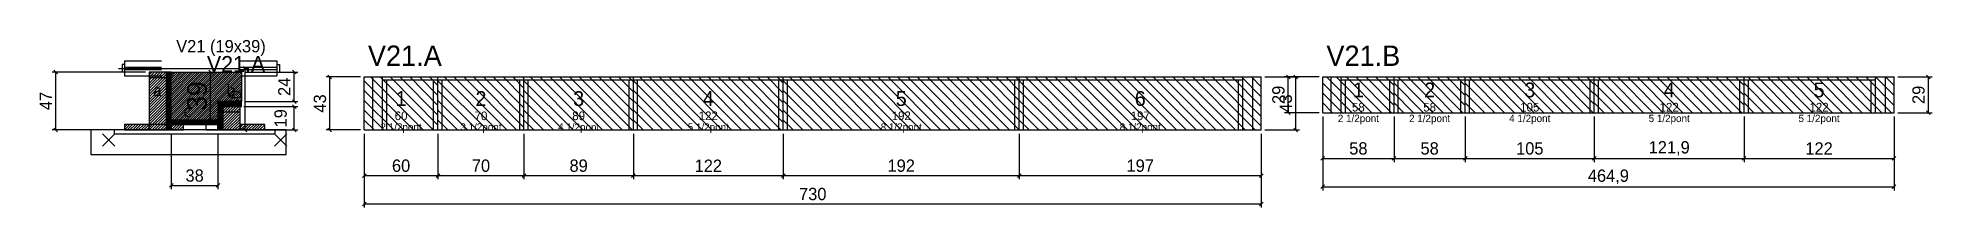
# Model space of a CAD drawing. Extents: x -69 to 1473, y -106 to 31.
import ezdxf
from ezdxf.enums import TextEntityAlignment as Align

# ---------------------------------------------------------------- set-up
doc = ezdxf.new("R2010")
doc.units = 0
for name, color, linetype in [('5', 5, 'Continuous'), ('barrote', 126, 'Continuous'), ('CONCRETO', 251, 'Continuous'), ('COTA', 241, 'Continuous'), ('Cota Seção (2x)', 241, 'Continuous'), ('detalhes', 7, 'Continuous'), ('Hachura', 251, 'Continuous'), ('Madeira', 126, 'Continuous'), ('NOMENCLATURA', 7, 'Continuous'), ('Painéis', 200, 'Continuous'), ('presilha', 224, 'Continuous'), ('Reaproveitamento', 30, 'Continuous'), ('SARR_2.2x7', 40, 'Continuous'), ('SARR_3.5x7', 81, 'Continuous'), ('SCO-___-LAJ', 224, 'Continuous'), ('TENSOR', 224, 'Continuous'), ('texto', 7, 'Continuous'), ('Texto Seção', 7, 'Continuous')]:
    doc.layers.add(name, color=color, linetype=linetype)
doc.dimstyles.new('PAINEL', dxfattribs={"dimtxt": 10, "dimasz": 3, "dimexe": 3, "dimexo": 3, "dimgap": 3, "dimtad": 1, "dimblk": 'OBLIQUE', "dimblk1": 'OBLIQUE', "dimcen": 2.5, "dimclrd": 4, "dimclre": 4, "dimclrt": 240, "dimazin": 3, "dimtfac": 1, "dimtmove": 0, "dimatfit": 3})
doc.dimstyles.new('SECAO2X', dxfattribs={"dimtxt": 16, "dimasz": 3, "dimexe": 3, "dimexo": 3, "dimgap": 3, "dimtad": 1, "dimblk": 'OBLIQUE', "dimblk1": 'OBLIQUE', "dimcen": 2.5, "dimclrd": 4, "dimclre": 4, "dimclrt": 240, "dimazin": 3, "dimtfac": 1, "dimtmove": 0, "dimatfit": 3})

# ---------------------------------------------------------------- blocks, each defined once
blk = doc.blocks.new('_OBLIQUE')
at = {"color": 0, "linetype": 'BYBLOCK'}
blk.add_line((-0.5, -0.5), (0.5, 0.5), dxfattribs=at)

msp = doc.modelspace()

# ---------------------------------------------------------------- hatches: boundary and pattern name
at = {"layer": 'COTA'}
h = msp.add_hatch(dxfattribs=at)
h.set_pattern_fill('ANSI31', scale=0.4)
h.paths.add_polyline_path([(40, -35), (40, 4), (97, 4), (97, -20), (78, -20), (78, -35)])
at = {"layer": 'Hachura'}
h = msp.add_hatch(dxfattribs=at)
h.set_pattern_fill('ANSI31', scale=0.5)
h.paths.add_polyline_path([(22, -43), (36, -43), (36, 4), (22, 4)])
h = msp.add_hatch(dxfattribs=at)
h.set_pattern_fill('ANSI31', scale=0.5)
h.paths.add_polyline_path([(22, -0.4), (36, -0.4), (36, 4), (22, 4)])
h = msp.add_hatch(dxfattribs=at)
h.set_pattern_fill('SOLID')
h.paths.add_polyline_path([(36, -43), (40, -43), (40, 4), (36, 4)])
h = msp.add_hatch(dxfattribs=at)
h.set_pattern_fill('SOLID')
h.paths.add_polyline_path([(78, -24), (97, -24), (97, -20), (78, -20)])
h = msp.add_hatch(dxfattribs=at)
h.set_pattern_fill('SOLID')
h.paths.add_polyline_path([(78, -43), (82, -43), (82, -24), (78, -24)])
h = msp.add_hatch(dxfattribs=at)
h.set_pattern_fill('ANSI31', scale=0.5)
h.paths.add_polyline_path([(82, -43), (96, -43), (96, -24), (82, -24)])
h = msp.add_hatch(dxfattribs=at)
h.set_pattern_fill('ANSI31', scale=0.5)
h.paths.add_polyline_path([(82, -28.4), (96, -28.4), (96, -24), (82, -24)])
h = msp.add_hatch(dxfattribs=at)
h.set_pattern_fill('ANSI31', scale=0.5)
h.paths.add_polyline_path([(2, -43), (22, -43), (22, -38.6), (2, -38.6)])
h = msp.add_hatch(dxfattribs=at)
h.set_pattern_fill('SOLID')
h.paths.add_polyline_path([(40, -38.6), (78, -38.6), (78, -35), (40, -35)])
h = msp.add_hatch(dxfattribs=at)
h.set_pattern_fill('ANSI31', scale=0.5)
h.paths.add_polyline_path([(40, -43), (50, -43), (50, -38.6), (40, -38.6)])
h = msp.add_hatch(dxfattribs=at)
h.set_pattern_fill('ANSI31', scale=0.5)
h.paths.add_polyline_path([(96, -43), (116, -43), (116, -38.6), (96, -38.6)])

# ---------------------------------------------------------------- linework, layer by layer
for p, q in [((0, 10), (0, 4)), ((2, 10), (0, 10)), ((2, 4), (0, 4)), ((2, 13), (32, 13)), ((2, 13), (2, 1)), ((2, 8), (32, 8)), ((2, 6), (32, 6)), ((2, 1), (32, 1)), ((96, 13), (126, 13)), ((96, 8), (126, 8)), ((96, 6), (126, 6)), ((96, 1), (126, 1)), ((126, 13), (126, 1)), ((126, 10), (128, 10)), ((126, 4), (128, 4)), ((128, 10), (128, 4))]:
    msp.add_line(p, q)
at = {"layer": 'barrote'}
msp.add_lwpolyline([(-25.5, -63), (133.5, -63), (133.5, -43), (-25.5, -43)], close=True, dxfattribs=at)
at = {"layer": 'CONCRETO'}
msp.add_lwpolyline([(40, -35), (40, 4), (97, 4), (97, -20), (78, -20), (78, -35)], close=True, dxfattribs=at)
at = {"layer": 'Madeira'}
for points in [[(22, -43), (36, -43), (36, 4), (22, 4)], [(22, -0.4), (36, -0.4), (36, 4), (22, 4)], [(82, -43), (96, -43), (96, -24), (82, -24)], [(82, -28.4), (96, -28.4), (96, -24), (82, -24)], [(2, -43), (22, -43), (22, -38.6), (2, -38.6)], [(22, -43), (36, -43), (36, -38.6), (22, -38.6)], [(40, -43), (50, -43), (50, -38.6), (40, -38.6)], [(68, -43), (78, -43), (78, -38.6), (68, -38.6)], [(96, -43), (116, -43), (116, -38.6), (96, -38.6)]]:
    msp.add_lwpolyline(points, close=True, dxfattribs=at)
at = {"layer": 'Painéis'}
for p, q in [((197, 0), (257, 0)), ((197, -43), (197, 0)), ((257, -43), (257, 0)), ((257, -43), (257, 0)), ((257, 0), (327, 0)), ((257, -43), (257, 0)), ((327, -43), (327, 0)), ((327, -43), (327, 0)), ((327, 0), (416, 0)), ((327, -43), (327, 0)), ((416, -43), (416, 0)), ((416, -43), (416, 0)), ((416, 0), (538, 0)), ((416, -43), (416, 0)), ((538, -43), (538, 0)), ((538, -43), (538, 0)), ((538, 0), (730, 0)), ((538, -43), (538, 0)), ((730, -43), (730, 0)), ((730, -43), (730, 0)), ((730, 0), (927, 0)), ((730, -43), (730, 0)), ((927, -43), (927, 0)), ((977, 0), (1035, 0)), ((977, -29), (977, 0)), ((1035, -29), (1035, 0)), ((1035, -29), (1035, 0)), ((1035, 0), (1093, 0)), ((1035, -29), (1035, 0)), ((1093, -29), (1093, 0)), ((1093, -29), (1093, 0)), ((1093, 0), (1198, 0)), ((1093, -29), (1093, 0)), ((1198, -29), (1198, 0)), ((1198, -29), (1198, 0)), ((1198, 0), (1319.9, 0)), ((1198, -29), (1198, 0)), ((1319.9, -29), (1319.9, 0)), ((1319.9, -29), (1319.9, 0)), ((1319.9, 0), (1441.9, 0)), ((1319.9, -29), (1319.9, 0)), ((1441.9, -29), (1441.9, 0)), ((977, -29), (1035, -29)), ((1035, -29), (1093, -29)), ((1093, -29), (1198, -29)), ((1198, -29), (1319.9, -29)), ((1319.9, -29), (1441.9, -29)), ((197, -43), (257, -43)), ((257, -43), (327, -43)), ((327, -43), (416, -43)), ((416, -43), (538, -43)), ((538, -43), (730, -43)), ((730, -43), (927, -43))]:
    msp.add_line(p, q, dxfattribs=at)
for points in [[(36, -43), (40, -43), (40, 4), (36, 4)], [(78, -24), (97, -24), (97, -20), (78, -20)], [(78, -43), (82, -43), (82, -24), (78, -24)], [(40, -38.6), (78, -38.6), (78, -35), (40, -35)]]:
    msp.add_lwpolyline(points, close=True, dxfattribs=at)
at = {"layer": 'presilha'}
for p, q in [((-16, -56), (-6, -46)), ((-16, -46), (-6, -56)), ((124, -56), (134, -46)), ((124, -46), (134, -56))]:
    msp.add_line(p, q, dxfattribs=at)
at = {"layer": 'Reaproveitamento', "color": 30}
for p, q in [((245, -43), (202, 0)), ((253, -43), (210, 0)), ((257, -39), (218, 0)), ((257, -31), (226, 0)), ((257, -23), (234, 0)), ((257, -15), (242, 0)), ((257, -7), (250, 0)), ((305, -43), (262, 0)), ((313, -43), (270, 0)), ((321, -43), (278, 0)), ((327, -41), (286, 0)), ((327, -33), (294, 0)), ((327, -25), (302, 0)), ((327, -17), (310, 0)), ((327, -9), (318, 0)), ((327, -1), (326, 0)), ((375, -43), (332, 0)), ((383, -43), (340, 0)), ((391, -43), (348, 0)), ((399, -43), (356, 0)), ((407, -43), (364, 0)), ((415, -43), (372, 0)), ((416, -36), (380, 0)), ((416, -28), (388, 0)), ((416, -20), (396, 0)), ((416, -12), (404, 0)), ((416, -4), (412, 0)), ((464, -43), (421, 0)), ((472, -43), (429, 0)), ((480, -43), (437, 0)), ((488, -43), (445, 0)), ((496, -43), (453, 0)), ((504, -43), (461, 0)), ((512, -43), (469, 0)), ((520, -43), (477, 0)), ((528, -43), (485, 0)), ((536, -43), (493, 0)), ((538, -37), (501, 0)), ((538, -29), (509, 0)), ((538, -21), (517, 0)), ((538, -13), (525, 0)), ((538, -5), (533, 0)), ((586, -43), (543, 0)), ((594, -43), (551, 0)), ((602, -43), (559, 0)), ((610, -43), (567, 0)), ((618, -43), (575, 0)), ((626, -43), (583, 0)), ((634, -43), (591, 0)), ((642, -43), (599, 0)), ((650, -43), (607, 0)), ((658, -43), (615, 0)), ((666, -43), (623, 0)), ((674, -43), (631, 0)), ((682, -43), (639, 0)), ((690, -43), (647, 0)), ((698, -43), (655, 0)), ((706, -43), (663, 0)), ((714, -43), (671, 0)), ((722, -43), (679, 0)), ((730, -43), (687, 0)), ((730, -35), (695, 0)), ((730, -27), (703, 0)), ((730, -19), (711, 0)), ((730, -11), (719, 0)), ((730, -3), (727, 0)), ((778, -43), (735, 0)), ((786, -43), (743, 0)), ((794, -43), (751, 0)), ((802, -43), (759, 0)), ((810, -43), (767, 0)), ((818, -43), (775, 0)), ((826, -43), (783, 0)), ((834, -43), (791, 0)), ((842, -43), (799, 0)), ((850, -43), (807, 0)), ((858, -43), (815, 0)), ((866, -43), (823, 0)), ((874, -43), (831, 0)), ((882, -43), (839, 0)), ((890, -43), (847, 0)), ((898, -43), (855, 0)), ((906, -43), (863, 0)), ((914, -43), (871, 0)), ((922, -43), (879, 0)), ((927, -40), (887, 0)), ((927, -32), (895, 0)), ((927, -24), (903, 0)), ((927, -16), (911, 0)), ((927, -8), (919, 0)), ((927, 0), (927, 0)), ((1009, -29), (980, 0)), ((1017, -29), (988, 0)), ((1025, -29), (996, 0)), ((1033, -29), (1004, 0)), ((1035, -23), (1012, 0)), ((1035, -15), (1020, 0)), ((1035, -7), (1028, 0)), ((1067, -29), (1038, 0)), ((1075, -29), (1046, 0)), ((1083, -29), (1054, 0)), ((1091, -29), (1062, 0)), ((1093, -23), (1070, 0)), ((1093, -15), (1078, 0)), ((1093, -7), (1086, 0)), ((1125, -29), (1096, 0)), ((1133, -29), (1104, 0)), ((1141, -29), (1112, 0)), ((1149, -29), (1120, 0)), ((1157, -29), (1128, 0)), ((1165, -29), (1136, 0)), ((1173, -29), (1144, 0)), ((1181, -29), (1152, 0)), ((1189, -29), (1160, 0)), ((1197, -29), (1168, 0)), ((1198, -22), (1176, 0)), ((1198, -14), (1184, 0)), ((1198, -6), (1192, 0)), ((1230, -29), (1201, 0)), ((1238, -29), (1209, 0)), ((1246, -29), (1217, 0)), ((1254, -29), (1225, 0)), ((1262, -29), (1233, 0)), ((1270, -29), (1241, 0)), ((1278, -29), (1249, 0)), ((1286, -29), (1257, 0)), ((1294, -29), (1265, 0)), ((1302, -29), (1273, 0)), ((1310, -29), (1281, 0)), ((1318, -29), (1289, 0)), ((1319.9, -22.9), (1297, 0)), ((1319.9, -14.9), (1305, 0)), ((1319.9, -6.9), (1313, 0)), ((1351.9, -29), (1322.9, 0)), ((1359.9, -29), (1330.9, 0)), ((1367.9, -29), (1338.9, 0)), ((1375.9, -29), (1346.9, 0)), ((1383.9, -29), (1354.9, 0)), ((1391.9, -29), (1362.9, 0)), ((1399.9, -29), (1370.9, 0)), ((1407.9, -29), (1378.9, 0)), ((1415.9, -29), (1386.9, 0)), ((1423.9, -29), (1394.9, 0)), ((1431.9, -29), (1402.9, 0)), ((1439.9, -29), (1410.9, 0)), ((1441.9, -23), (1418.9, 0)), ((1441.9, -15), (1426.9, 0)), ((1441.9, -7), (1434.9, 0)), ((237, -43), (197, -3)), ((229, -43), (197, -11)), ((297, -43), (257, -3)), ((289, -43), (257, -11)), ((367, -43), (327, -3)), ((359, -43), (327, -11)), ((456, -43), (416, -3)), ((448, -43), (416, -11)), ((578, -43), (538, -3)), ((570, -43), (538, -11)), ((770, -43), (730, -3)), ((762, -43), (730, -11)), ((1001, -29), (977, -5)), ((993, -29), (977, -13)), ((1059, -29), (1035, -5)), ((1051, -29), (1035, -13)), ((1117, -29), (1093, -5)), ((1109, -29), (1093, -13)), ((1222, -29), (1198, -5)), ((1214, -29), (1198, -13)), ((1343.9, -29), (1319.9, -5)), ((1335.9, -29), (1319.9, -13)), ((221, -43), (197, -19)), ((213, -43), (197, -27)), ((281, -43), (257, -19)), ((273, -43), (257, -27)), ((351, -43), (327, -19)), ((343, -43), (327, -27)), ((440, -43), (416, -19)), ((432, -43), (416, -27)), ((562, -43), (538, -19)), ((554, -43), (538, -27)), ((754, -43), (730, -19)), ((746, -43), (730, -27)), ((985, -29), (977, -21)), ((977, -29), (977, -29)), ((1043, -29), (1035, -21)), ((1035, -29), (1035, -29)), ((1101, -29), (1093, -21)), ((1093, -29), (1093, -29)), ((1206, -29), (1198, -21)), ((1198, -29), (1198, -29)), ((1327.9, -29), (1319.9, -21)), ((1319.9, -29), (1319.9, -29)), ((205, -43), (197, -35)), ((197, -43), (197, -43)), ((265, -43), (257, -35)), ((257, -43), (257, -43)), ((335, -43), (327, -35)), ((327, -43), (327, -43)), ((424, -43), (416, -35)), ((416, -43), (416, -43)), ((546, -43), (538, -35)), ((538, -43), (538, -43)), ((738, -43), (730, -35)), ((730, -43), (730, -43))]:
    msp.add_line(p, q, dxfattribs=at)
at = {"layer": 'SARR_2.2x7'}
for p, q in [((204, -43), (204, 0)), ((920, -43), (920, 0)), ((984, -29), (984, 0)), ((1434.9, -29), (1434.9, 0)), ((212, -2.2), (257, -2.2)), ((257, -2.2), (327, -2.2)), ((327, -2.2), (416, -2.2)), ((416, -2.2), (538, -2.2)), ((538, -2.2), (730, -2.2)), ((730, -2.2), (912, -2.2)), ((992, -2.2), (1035, -2.2)), ((1035, -2.2), (1093, -2.2)), ((1093, -2.2), (1198, -2.2)), ((1198, -2.2), (1319.9, -2.2)), ((1319.9, -2.2), (1426.9, -2.2))]:
    msp.add_line(p, q, dxfattribs=at)
at = {"layer": 'SARR_3.5x7'}
for p, q in [((212, -43), (212, 0)), ((257, -43), (257, 0)), ((257, -43), (257, 0)), ((327, -43), (327, 0)), ((327, -43), (327, 0)), ((416, -43), (416, 0)), ((416, -43), (416, 0)), ((538, -43), (538, 0)), ((538, -43), (538, 0)), ((730, -43), (730, 0)), ((730, -43), (730, 0)), ((912, -43), (912, 0)), ((992, -29), (992, 0)), ((1035, -29), (1035, 0)), ((1035, -29), (1035, 0)), ((1093, -29), (1093, 0)), ((1093, -29), (1093, 0)), ((1198, -29), (1198, 0)), ((1198, -29), (1198, 0)), ((1319.9, -29), (1319.9, 0)), ((1319.9, -29), (1319.9, 0)), ((1426.9, -29), (1426.9, 0)), ((215.5, -43), (215.5, -2.2)), ((253.5, -43), (253.5, -2.2)), ((260.5, -43), (260.5, -2.2)), ((323.5, -43), (323.5, -2.2)), ((330.5, -43), (330.5, -2.2)), ((412.5, -43), (412.5, -2.2)), ((419.5, -43), (419.5, -2.2)), ((534.5, -43), (534.5, -2.2)), ((541.5, -43), (541.5, -2.2)), ((726.5, -43), (726.5, -2.2)), ((733.5, -43), (733.5, -2.2)), ((908.5, -43), (908.5, -2.2)), ((995.5, -29), (995.5, -2.2)), ((1031.5, -29), (1031.5, -2.2)), ((1038.5, -29), (1038.5, -2.2)), ((1089.5, -29), (1089.5, -2.2)), ((1096.5, -29), (1096.5, -2.2)), ((1194.5, -29), (1194.5, -2.2)), ((1201.5, -29), (1201.5, -2.2)), ((1316.4, -29), (1316.4, -2.2)), ((1323.4, -29), (1323.4, -2.2)), ((1423.4, -29), (1423.4, -2.2)), ((992, -29), (995.5, -29)), ((1031.5, -29), (1035, -29)), ((1035, -29), (1038.5, -29)), ((1089.5, -29), (1093, -29)), ((1093, -29), (1096.5, -29)), ((1194.5, -29), (1198, -29)), ((1198, -29), (1201.5, -29)), ((1316.4, -29), (1319.9, -29)), ((1319.9, -29), (1323.4, -29)), ((1423.4, -29), (1426.9, -29)), ((212, -43), (215.5, -43)), ((253.5, -43), (257, -43)), ((257, -43), (260.5, -43)), ((323.5, -43), (327, -43)), ((327, -43), (330.5, -43)), ((412.5, -43), (416, -43)), ((416, -43), (419.5, -43)), ((534.5, -43), (538, -43)), ((538, -43), (541.5, -43)), ((726.5, -43), (730, -43)), ((730, -43), (733.5, -43)), ((908.5, -43), (912, -43))]:
    msp.add_line(p, q, dxfattribs=at)
at = {"layer": 'SCO-___-LAJ'}
msp.add_lwpolyline([(-6.5, -46.2), (124.5, -46.2), (124.5, -43), (-6.5, -43)], close=True, dxfattribs=at)
at = {"layer": 'TENSOR'}
msp.add_line((-3, 7), (95, 7), dxfattribs=at)

# ---------------------------------------------------------------- texts
at = {"layer": '5'}
for s, height, p in [('1', 12, (227, -17.5)), ('2', 12, (292, -17.5)), ('3', 12, (371.5, -17.5)), ('4', 12, (477, -17.5)), ('5', 12, (634, -17.5)), ('6', 12, (828.5, -17.5)), ('1', 12, (1006, -10.5)), ('2', 12, (1064, -10.5)), ('3', 12, (1145.5, -10.5)), ('4', 12, (1258.95, -10.5)), ('5', 12, (1380.9, -10.5)), ('60', 7, (227, -31.5)), ('70', 7, (292, -31.5)), ('89', 7, (371.5, -31.5)), ('122', 7, (477, -31.5)), ('192', 7, (634, -31.5)), ('197', 7, (828.5, -31.5)), ('58', 7, (1006, -24.5)), ('58', 7, (1064, -24.5)), ('105', 7, (1145.5, -24.5)), ('122', 7, (1258.95, -24.5)), ('122', 7, (1380.9, -24.5))]:
    msp.add_text(s, height=height, dxfattribs=at).set_placement(p, align=Align.MIDDLE_CENTER)
at = {"layer": 'detalhes'}
for s, p in [('a', (25, -15.7)), ('b', (85, -15.7)), ('c', (50, -32.5))]:
    msp.add_text(s, height=9.6, dxfattribs=at).set_placement(p)
at = {"layer": 'NOMENCLATURA'}
for s, p in [('V21.A', (200, 9)), ('V21.B', (980, 9))]:
    msp.add_text(s, height=16.5, dxfattribs=at).set_placement(p)
at = {"layer": 'texto', "char_height": 6, "attachment_point": 5}
for s, insert in [('2 1/2pont', (1006, -34.5)), ('2 1/2pont', (1064, -34.5)), ('4 1/2pont', (1145.5, -34.5)), ('5 1/2pont', (1258.95, -34.5)), ('5 1/2pont', (1380.9, -34.5)), ('2 1/2pont', (227, -41.5)), ('3 1/2pont', (292, -41.5)), ('4 1/2pont', (371.5, -41.5)), ('5 1/2pont', (477, -41.5)), ('8 1/2pont', (634, -41.5)), ('8 1/2pont', (828.5, -41.5))]:
    msp.add_mtext(s, dxfattribs=dict(at, insert=insert))
at = {"layer": 'Texto Seção'}
for s, height, p in [('V21 (19x39)', 10, (44, 20)), ('V21.A', 13, (69, 4))]:
    msp.add_text(s, height=height, dxfattribs=at).set_placement(p)

# ---------------------------------------------------------------- dimensions: what is measured, and where the dimension line sits
at = {"layer": 'COTA'}
for base, p1, p2 in [((-54, -43), (2, -43), (22, 4)), ((100, -43), (96, -43), (96, 7)), ((140, -20), (97, -20), (97, 4)), ((169, -43), (197, -43), (197, 0)), ((955, -43), (927, -43), (927, 0)), ((949, -29), (977, -29), (977, 0)), ((1469.9, -29), (1441.9, -29), (1441.9, 0)), ((140, -43), (96, -43), (96, -24))]:
    msp.add_linear_dim(base=base, p1=p1, p2=p2, angle=90, dimstyle='PAINEL', dxfattribs=at).render()
for base, p1, p2 in [((977, -66), (977, -29), (1035, -29)), ((977, -89), (977, -29), (1441.9, -29)), ((1035, -66), (1035, -29), (1093, -29)), ((1093, -66), (1093, -29), (1198, -29)), ((1198, -66), (1198, -29), (1319.9, -29)), ((1319.9, -66), (1319.9, -29), (1441.9, -29)), ((40, -88), (40, -43), (78, -43)), ((197, -80), (197, -43), (257, -43)), ((197, -103), (197, -43), (927, -43)), ((257, -80), (257, -43), (327, -43)), ((327, -80), (327, -43), (416, -43)), ((416, -80), (416, -43), (538, -43)), ((538, -80), (538, -43), (730, -43)), ((730, -80), (730, -43), (927, -43))]:
    msp.add_linear_dim(base=base, p1=p1, p2=p2, dimstyle='PAINEL', dxfattribs=at).render()
at = {"layer": 'Cota Seção (2x)'}
msp.add_linear_dim(base=(72, -35), p1=(40, -35), p2=(40, 4), angle=90, dimstyle='SECAO2X', dxfattribs=at).render()

doc.saveas('drawing.dxf')
